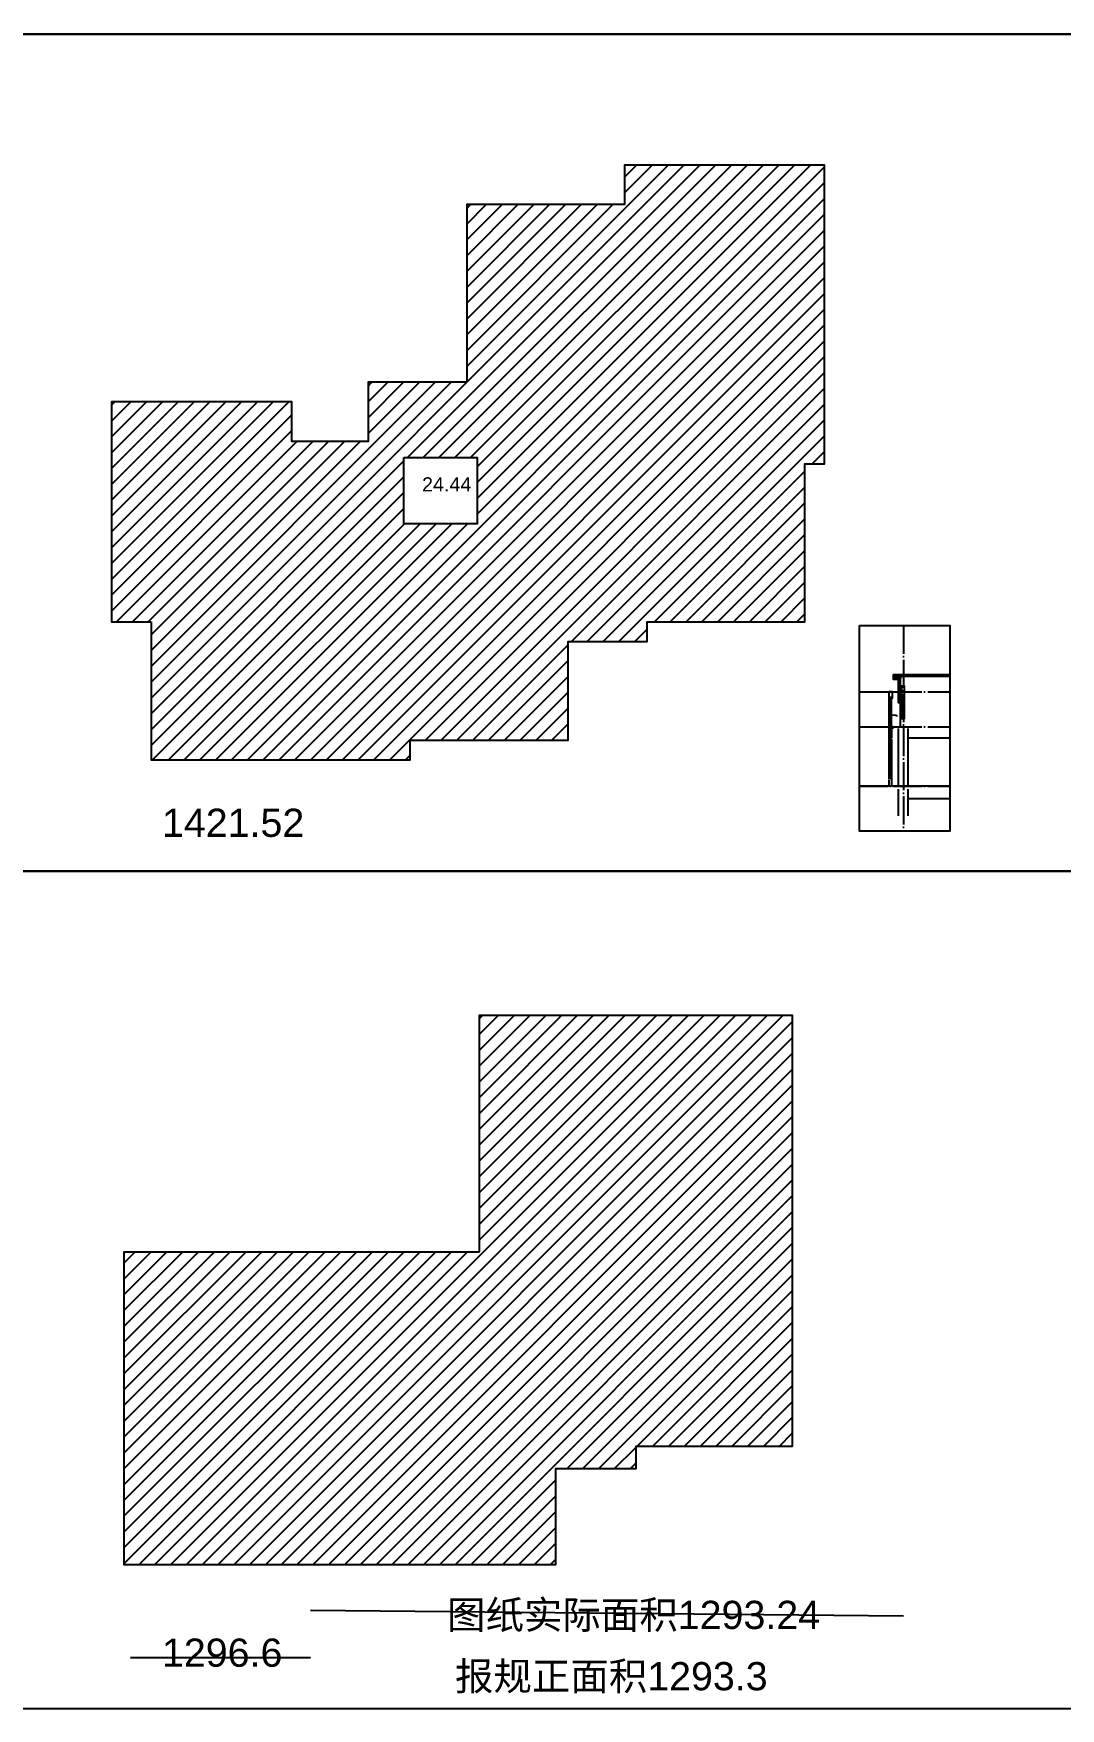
# Model space of a CAD drawing. Extents: x -292644 to 830497, y -12918 to 491457.
# Drawn here: x -93241 to -20361, y -12900 to 105937 of the extents above; entities that cross this region are included whole.
import ezdxf

# ---------------------------------------------------------------- set-up
doc = ezdxf.new("R2010")
doc.units = 0
doc.header["$LTSCALE"] = 1000
doc.header["$MEASUREMENT"] = 0
for name, pattern in [('X-104 8#10#平面_t3$0$104-1112 结构$0$$AUDIT_BAD_LTYPE1', [0]), ('X-104 8#10#平面_t3$0$104-6 轴网$0$DOTE', [2.42, 2, -0.2, 0.02, -0.2]), ('X-104 8#10#平面_t3$0$109-34 轴网$0$L1$0$$AUDIT_BAD_LTYPE1', [0])]:
    doc.linetypes.add(name, pattern=pattern)
doc.layers.get('0').update_dxf_attribs({"linetype": 'CONTINUOUS'})
doc.layers.add('X-104 8#10#平面_t3$0$04-不打印_辅助线', color=165, linetype='CONTINUOUS', plot=False)
for name, color, linetype in [('X-104 8#10#平面_t3$0$104-6 轴网$0$A_AXIS-轴线', 36, 'X-104 8#10#平面_t3$0$104-6 轴网$0$DOTE'), ('X-104 8#10#平面_t3$0$A-C_窗', 140, 'CONTINUOUS'), ('X-104 8#10#平面_t3$0$A-D_龙骨', 152, 'CONTINUOUS'), ('X-104 8#10#平面_t3$0$A-TECH_结构', 21, 'CONTINUOUS'), ('X-104 8#10#平面_t3$0$A-金属背板', 30, 'CONTINUOUS'), ('X-104 8#10#平面_t3$0$D_铝板', 181, 'CONTINUOUS'), ('X-104 8#10#平面_t3$0$EH_石材', 116, 'CONTINUOUS')]:
    doc.layers.add(name, color=color, linetype=linetype)
doc.styles.add('X-104 8#10#平面_t3$0$Arial', font='arial.ttf', dxfattribs={"width": 0.75, "height": 2.5})

# ---------------------------------------------------------------- blocks, each defined once
blk = doc.blocks.new('X-104 8#10#平面_t3$0$kyuhtr')
at = {"const_width": 20}
blk.add_lwpolyline([(50, 0), (0, 0)], dxfattribs=at)
blk.add_lwpolyline([(50, -30), (200, -30), (200, 30), (50, 30)], close=True)
blk = doc.blocks.new('X-104 8#10#平面_t3')
at = {"layer": 'X-104 8#10#平面_t3$0$04-不打印_辅助线'}
h = blk.add_hatch(dxfattribs=at)
h.set_pattern_fill('ANSI31', color=256, scale=500)
h.set_pattern_definition([(45, (0, 0), (-561.266, 561.266), [])])
h.paths.add_polyline_path([(-62500, 81200), (-69500, 81200), (-69500, 77000), (-74900, 77000), (-74900, 79800), (-87700, 79800), (-87700, 64200), (-84900, 64200), (-84900, 54400), (-66500, 54400), (-66500, 55800), (-55300, 55800), (-55300, 62800), (-49700, 62800), (-49700, 64200), (-38500, 64200), (-38500, 75400), (-37100, 75400), (-37100, 96600), (-51300, 96600), (-51300, 93800), (-62500, 93800)])
h.paths.add_polyline_path([(-61750, 75850), (-61750, 71150), (-66950, 71150), (-66950, 75850)], flags=16)
h.paths.add_polyline_path([(-65917, 73199), (-61919, 73199), (-61919, 74705), (-65917, 74705)], flags=8)
h = blk.add_hatch(dxfattribs=at)
h.set_pattern_fill('ANSI31', color=256, scale=500)
h.set_pattern_definition([(45, (0, -3e-11), (-561.266, 561.266), [])])
h.paths.add_polyline_path([(-61600, 19500), (-61600, 36300), (-39400, 36300), (-39400, 5700), (-50500, 5700), (-50500, 4100), (-56200, 4100), (-56200, -2700), (-86800, -2700), (-86800, 19500)])
at = {"color": 2}
for p, q in [((-31643, 58839), (-31443, 58839)), ((-28220, 52539), (-34621, 52539))]:
    blk.add_line(p, q, dxfattribs=at)
for points in [[(-34621, 63927), (-28220, 63927), (-28220, 49337), (-34621, 49337)], [(-31643, 58539), (-31443, 58539), (-31443, 59639), (-31643, 59639)], [(-31643, 57339), (-31443, 57339), (-31443, 58439), (-31643, 58439)], [(-32243, 56739), (-32343, 56739), (-32343, 56679), (-32243, 56679)]]:
    blk.add_lwpolyline(points, close=True, dxfattribs=at)
at = {"layer": 'X-104 8#10#平面_t3$0$04-不打印_辅助线', "color": 4}
blk.add_line((-73586, -5932), (-31502, -6331), dxfattribs=at)
at = {"layer": 'X-104 8#10#平面_t3$0$04-不打印_辅助线', "color": 2}
blk.add_line((-86351, -9277), (-73591, -9277), dxfattribs=at)
at = {"layer": 'X-104 8#10#平面_t3$0$04-不打印_辅助线'}
for points in [[(-102650, 105900), (-18550, 105900), (-18550, 165300), (-102650, 165300)], [(-102650, 46500), (-18550, 46500), (-18550, 105900), (-102650, 105900)], [(-102650, -12900), (-18550, -12900), (-18550, 46500), (-102650, 46500)]]:
    blk.add_lwpolyline(points, close=True, dxfattribs=at)
at = {"layer": 'X-104 8#10#平面_t3$0$04-不打印_辅助线', "color": 1}
for points in [[(-84900, 64200), (-84900, 54400), (-66500, 54400), (-66500, 55800), (-55300, 55800), (-55300, 62800), (-49700, 62800), (-49700, 64200), (-38500, 64200), (-38500, 75400), (-37100, 75400), (-37100, 96600), (-51300, 96600), (-51300, 93800), (-62500, 93800), (-62500, 81200), (-69500, 81200), (-69500, 77000), (-74900, 77000), (-74900, 79800), (-87700, 79800), (-87700, 64200)], [(-66950, 75850), (-61750, 75850), (-61750, 71150), (-66950, 71150)], [(-61600, 19500), (-61600, 19500), (-61600, 36300), (-39400, 36300), (-39400, 5700), (-50500, 5700), (-50500, 4100), (-56200, 4100), (-56200, -2700), (-86800, -2700), (-86800, 19500), (-61600, 19500)]]:
    blk.add_lwpolyline(points, close=True, dxfattribs=at)
at = {"layer": 'X-104 8#10#平面_t3$0$04-不打印_辅助线', "color": 5}
blk.add_lwpolyline([(-66950, 75850), (-61750, 75850), (-61750, 71150), (-66950, 71150)], close=True, dxfattribs=at)
at = {"layer": 'X-104 8#10#平面_t3$0$04-不打印_辅助线', "linetype": 'X-104 8#10#平面_t3$0$109-34 轴网$0$L1$0$$AUDIT_BAD_LTYPE1'}
blk.add_lwpolyline([(-66950, 75850), (-61750, 75850), (-61750, 71150), (-66950, 71150)], close=True, dxfattribs=at)
at = {"layer": 'X-104 8#10#平面_t3$0$104-6 轴网$0$A_AXIS-轴线'}
blk.add_line((-31493, 63927), (-31493, 49337), dxfattribs=at)
for points in [[(-34621, 59239), (-28220, 59239)], [(-34621, 56739), (-28220, 56739)], [(-34621, 52539), (-28220, 52539)]]:
    blk.add_lwpolyline(points, dxfattribs=at)
at = {"layer": 'X-104 8#10#平面_t3$0$A-C_窗'}
for p, q in [((-32543, 58809), (-32543, 54639)), ((-32493, 58779), (-32493, 54639)), ((-32343, 56739), (-32343, 58779)), ((-32543, 56839), (-32543, 56839)), ((-32343, 56679), (-32343, 55939)), ((-32343, 55839), (-32343, 54639)), ((-32543, 54639), (-32543, 53039)), ((-32493, 54639), (-32493, 53039)), ((-32343, 54639), (-32343, 52539)), ((-32543, 52979), (-32543, 52539))]:
    blk.add_line(p, q, dxfattribs=at)
at = {"layer": 'X-104 8#10#平面_t3$0$A-TECH_结构'}
for p, q in [((-28220, 55939), (-31193, 55939)), ((-28220, 51639), (-31193, 51639))]:
    blk.add_line(p, q, dxfattribs=at)
at = {"layer": 'X-104 8#10#平面_t3$0$A-TECH_结构', "linetype": 'X-104 8#10#平面_t3$0$109-34 轴网$0$L1$0$$AUDIT_BAD_LTYPE1'}
blk.add_lwpolyline([(-66950, 75850), (-61750, 75850), (-61750, 71150), (-66950, 71150)], close=True, dxfattribs=at)
at = {"layer": 'X-104 8#10#平面_t3$0$A-TECH_结构'}
for points in [[(-31893, 56619), (-31893, 54639)], [(-31193, 56619), (-31193, 54639)], [(-31893, 54639), (-31893, 52539)], [(-31193, 54639), (-31193, 52539)], [(-31893, 52319), (-31893, 50439)], [(-31193, 52319), (-31193, 50439)]]:
    blk.add_lwpolyline(points, dxfattribs=at)
at = {"layer": 'X-104 8#10#平面_t3$0$A-金属背板'}
for p, q in [((-32463, 56739), (-32463, 57579)), ((-32463, 55839), (-32463, 56679))]:
    blk.add_line(p, q, dxfattribs=at)
at = {"layer": 'X-104 8#10#平面_t3$0$D_铝板'}
blk.add_lwpolyline([(-32303, 59206), (-32303, 58809), (-32343, 58809), (-32343, 58789), (-32283, 58789), (-32283, 59225), (-32543, 59239), (-32543, 58809), (-32523, 58809), (-32523, 59218)], close=True, dxfattribs=at)
for points in [[(-32343, 57609), (-31995, 57579), (-31995, 57579)], [(-31995, 57579), (-31995, 57477)]]:
    blk.add_lwpolyline(points, dxfattribs=at)
at = {"layer": 'X-104 8#10#平面_t3$0$EH_石材', "linetype": 'X-104 8#10#平面_t3$0$104-1112 结构$0$$AUDIT_BAD_LTYPE1'}
for p, q in [((-32243, 60449), (-28220, 60449)), ((-32243, 60439), (-28220, 60439)), ((-32243, 60339), (-28220, 60339)), ((-31743, 60119), (-31743, 56739)), ((-31743, 58439), (-31743, 56739))]:
    blk.add_line(p, q, dxfattribs=at)
for points in [[(-32243, 60449), (-32243, 60119), (-31743, 60119)], [(-32243, 60339), (-32243, 60219), (-31643, 60219)], [(-31893, 60119), (-31893, 58439)], [(-31743, 58439), (-31893, 58439)]]:
    blk.add_lwpolyline(points, dxfattribs=at)
at = {"layer": 'X-104 8#10#平面_t3$0$A-D_龙骨'}
for p in [(-32543, 58809), (-32543, 57609), (-32543, 56709), (-32543, 55809)]:
    blk.add_blockref('X-104 8#10#平面_t3$0$kyuhtr', p, dxfattribs=at)
at = {"layer": 'X-104 8#10#平面_t3$0$04-不打印_辅助线', "color": 1, "style": 'X-104 8#10#平面_t3$0$Arial'}
for s, height, p in [('24.44', 1000, (-65666, 73450)), ('1421.52', 2000, (-84124, 48940)), ('报规正面积1293.3', 2000, (-63328, -11608))]:
    blk.add_text(s, height=height, rotation=0, dxfattribs=at).set_placement(p)
at = {"layer": 'X-104 8#10#平面_t3$0$04-不打印_辅助线', "color": 4, "style": 'X-104 8#10#平面_t3$0$Arial'}
blk.add_text('图纸实际面积1293.24', height=2000, rotation=0, dxfattribs=at).set_placement((-63888, -7259))
at = {"layer": 'X-104 8#10#平面_t3$0$04-不打印_辅助线', "color": 2, "style": 'X-104 8#10#平面_t3$0$Arial'}
blk.add_text('1296.6', height=2000, rotation=0, dxfattribs=at).set_placement((-84124, -9938))

msp = doc.modelspace()

# ---------------------------------------------------------------- block references
msp.add_blockref('X-104 8#10#平面_t3', (0, 0))

doc.saveas('drawing.dxf')
